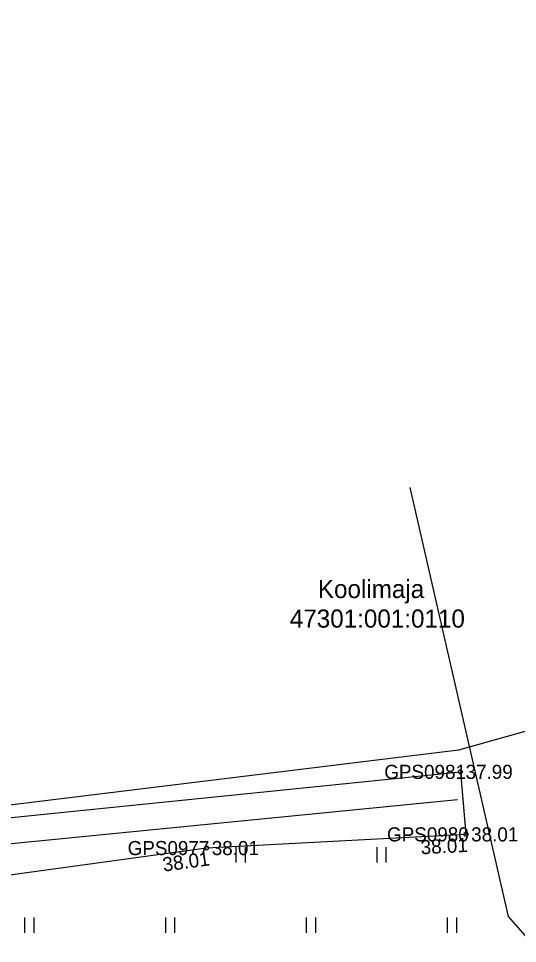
# Model space of a CAD drawing. Extents: x 689456 to 693072, y 6454965 to 6458254.
# Drawn here: x 691354.97 to 691379.77, y 6456738.6 to 6456784.54 of the extents above; entities that cross this region are included whole.
import ezdxf

# ---------------------------------------------------------------- set-up
doc = ezdxf.new("R2010")
doc.units = 0
for name, color, linetype in [('HALJASTUS', 7, 'Continuous'), ('KORGUS-EH2000', 7, 'Continuous'), ('MOOTKORG-EH2000', 7, 'Continuous'), ('MOOTMPUNKT', 7, 'Continuous'), ('MOOTNR', 7, 'Continuous'), ('MOOTPIIR', 7, 'Continuous'), ('PIIR', 7, 'Continuous'), ('VTRASS', 7, 'Continuous')]:
    doc.layers.add(name, color=color, linetype=linetype)

msp = doc.modelspace()

# ---------------------------------------------------------------- linework, layer by layer
at = {"layer": 'HALJASTUS'}
for p, q in [((691352.249, 6456743.325), (691376.784, 6456745.75)), ((691365.772, 6456743.381), (691365.772, 6456742.619)), ((691366.228, 6456743.381), (691366.228, 6456742.619)), ((691372.772, 6456743.381), (691372.772, 6456742.619)), ((691373.228, 6456743.381), (691373.228, 6456742.619)), ((691355.272, 6456739.881), (691355.272, 6456739.119)), ((691355.728, 6456739.881), (691355.728, 6456739.119)), ((691362.272, 6456739.881), (691362.272, 6456739.119)), ((691362.728, 6456739.881), (691362.728, 6456739.119)), ((691369.272, 6456739.881), (691369.272, 6456739.119)), ((691369.728, 6456739.881), (691369.728, 6456739.119)), ((691376.272, 6456739.881), (691376.272, 6456739.119)), ((691376.728, 6456739.881), (691376.728, 6456739.119))]:
    msp.add_line(p, q, dxfattribs=at)
msp.add_lwpolyline([(691351.509, 6456744.535), (691376.926, 6456747.123), (691377.203, 6456744.016), (691364.315, 6456743.338), (691352.107, 6456741.664), (691351.509, 6456744.535)], dxfattribs=at)
at = {"layer": 'KORGUS-EH2000'}
for centre in [(691377.203, 6456744.016), (691364.315, 6456743.338)]:
    msp.add_circle(centre, 0.1, dxfattribs=at)
at = {"layer": 'MOOTMPUNKT'}
for centre in [(691376.926, 6456747.123), (691377.203, 6456744.016), (691364.315, 6456743.338)]:
    msp.add_circle(centre, 0.1, dxfattribs=at)
at = {"layer": 'MOOTPIIR'}
msp.add_lwpolyline([(691454.122, 6456765.056), (691426.873, 6456758.711), (691423.15, 6456757.936), (691396.534, 6456753.732), (691376.837, 6456748.192), (691352.219, 6456745.184), (691344.872, 6456745.569), (691340.324, 6456769.623), (691336.174, 6456789.462)], dxfattribs=at)
at = {"layer": 'VTRASS'}
msp.add_lwpolyline([(691391.449, 6456720.429), (691388.743, 6456729.232), (691379.323, 6456739.943), (691374.435, 6456761.238)], dxfattribs=at)

# ---------------------------------------------------------------- texts
at = {"layer": 'KORGUS-EH2000'}
for rotation, p in [(3.0154, (691374.713, 6456743.01)), (7.8049, (691361.924, 6456742.126))]:
    msp.add_text(' 38.01', height=0.7, rotation=rotation, dxfattribs=at).set_placement(p)
at = {"layer": 'MOOTKORG-EH2000'}
for s, p in [(' 37.99', (691376.926, 6456746.772)), (' 38.01', (691377.203, 6456743.666)), (' 38.01', (691364.315, 6456742.987))]:
    msp.add_text(s, height=0.7, dxfattribs=at).set_placement(p)
at = {"layer": 'MOOTNR'}
for s, p in [('GPS0981 ', (691373.146, 6456746.772)), ('GPS0980 ', (691373.283, 6456743.666)), ('GPS0977 ', (691360.395, 6456742.987))]:
    msp.add_text(s, height=0.7, dxfattribs=at).set_placement(p)
at = {"layer": 'PIIR'}
for s, p in [('Koolimaja', (691369.846, 6456755.754)), ('47301:001:0110', (691368.452, 6456754.285))]:
    msp.add_text(s, height=0.9, dxfattribs=at).set_placement(p)

doc.saveas('drawing.dxf')
